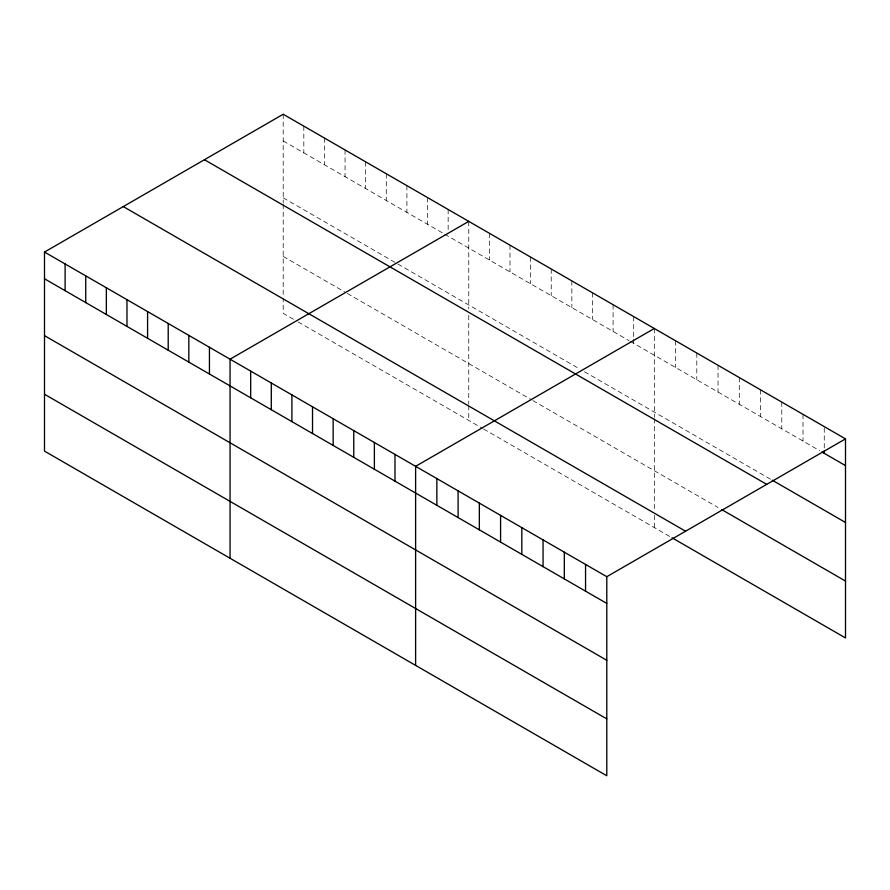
<?xml version="1.0" encoding="UTF-8"?>
<svg xmlns="http://www.w3.org/2000/svg" width="890" height="890" viewBox="0 0 890 890"><rect width="100%" height="100%" fill="white"/><g stroke="black" fill="none" stroke-linecap="round" stroke-linejoin="round"><path stroke-width="0.67" stroke-dasharray="4.45 3.34" d="M283.209 140.965L443.565 233.547M444.711 234.204L629.119 340.67M630.265 341.337L819.534 450.607M283.209 197.836L579.868 369.116M584.452 371.753L771.152 479.554M283.209 256.431L345.053 292.143M347.345 293.466L530.618 399.276M532.91 400.6L718.041 507.489M293.511 319.254L283.209 313.302L283.209 298.406M298.094 321.902L482.502 428.368M483.648 429.036L670.837 537.104M824.262 427.957L824.262 449.328M803.014 414.351L803.014 441.073M781.776 402.091L781.776 428.813M760.527 389.82L760.527 416.542M739.29 377.56L739.29 404.282M718.041 365.301L718.041 392.012M696.803 353.03L696.803 379.752M675.566 340.77L675.566 367.492M654.317 328.499L654.317 417.31M654.317 418.611L654.317 508.613M654.317 515.377L654.317 527.57M633.702 316.606L633.702 337.978M633.702 339.312L633.702 343.318M613.088 304.703L613.088 331.414M592.462 292.799L592.462 319.51M571.847 280.895L571.847 307.606M551.233 268.991L551.233 295.703M530.618 257.088L530.618 283.799M509.992 245.184L509.992 271.895M489.378 233.28L489.378 259.991M468.763 221.376L468.763 308.875M468.763 315.383L468.763 404.182M468.763 405.54L468.763 420.436M448.148 209.473L448.148 230.844M427.523 197.569L427.523 224.291M406.908 185.665L406.908 212.387M386.293 173.761L386.293 200.484M365.679 161.858L365.679 188.58M345.053 149.954L345.053 176.676M324.438 138.05L324.438 164.772M303.824 126.146L303.824 152.869M283.209 114.243L283.209 203.042M283.209 204.344L283.209 297.06"/><path stroke-width="1.33" d="M44.5 252.059L606.791 576.698L606.791 775.757L44.5 451.119L44.5 252.059L283.209 114.243L845.5 438.881L845.5 637.941L672.017 537.783M468.763 221.376L230.054 359.193L230.054 558.253M654.317 328.499L415.619 466.316L415.619 665.375M606.791 576.698L845.5 438.881M821.893 451.975L845.5 465.603M772.331 480.233L845.5 522.475M204.433 159.722L766.724 484.36M721.59 509.525L845.5 581.07M123.276 206.58L685.567 531.219M44.5 278.781L606.791 603.42M44.5 335.652L606.791 660.291M44.5 394.248L606.791 718.886M824.262 450.663L824.262 453.333M585.553 564.427L585.553 591.149M564.316 552.167L564.316 578.889M543.067 539.907L543.067 566.619M521.829 527.636L521.829 554.359M500.58 515.377L500.58 542.099M479.343 503.106L479.343 529.828M458.094 490.846L458.094 517.568M436.857 478.586L436.857 505.298M394.993 454.412L394.993 481.134M374.378 442.508L374.378 469.23M353.764 430.604L353.764 457.327M333.149 418.701L333.149 445.423M312.524 406.797L312.524 433.519M291.909 394.904L291.909 421.615M271.294 383L271.294 409.712M250.68 371.097L250.68 397.808M209.439 347.289L209.439 374M188.825 335.385L188.825 362.097M168.21 323.482L168.21 350.193M147.584 311.578L147.584 338.289M126.97 299.674L126.97 326.396M106.355 287.77L106.355 314.493M85.74 275.867L85.74 302.589M65.115 263.963L65.115 290.685"/></g></svg>
